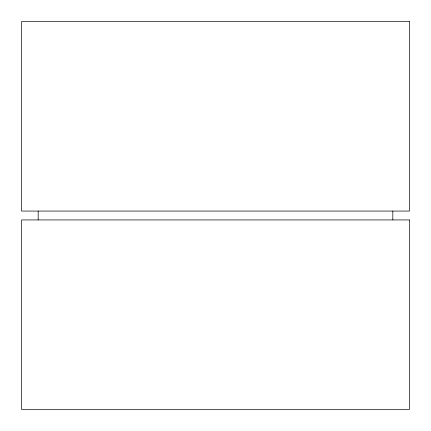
<?xml version="1.0" encoding="UTF-8"?>
<svg xmlns="http://www.w3.org/2000/svg" width="431" height="431" viewBox="0 0 431 431"><rect width="100%" height="100%" fill="white"/><g stroke="black" fill="none" stroke-linecap="round" stroke-linejoin="round"><path stroke-width="0.65" d="M392.824 211.125L392.824 219.875M38.176 211.125L38.176 219.875M409.45 21.55L21.55 21.55L21.55 211.066L409.45 211.066L409.45 21.55M409.45 219.934L21.55 219.934L21.55 409.45L409.45 409.45L409.45 219.934"/></g></svg>
